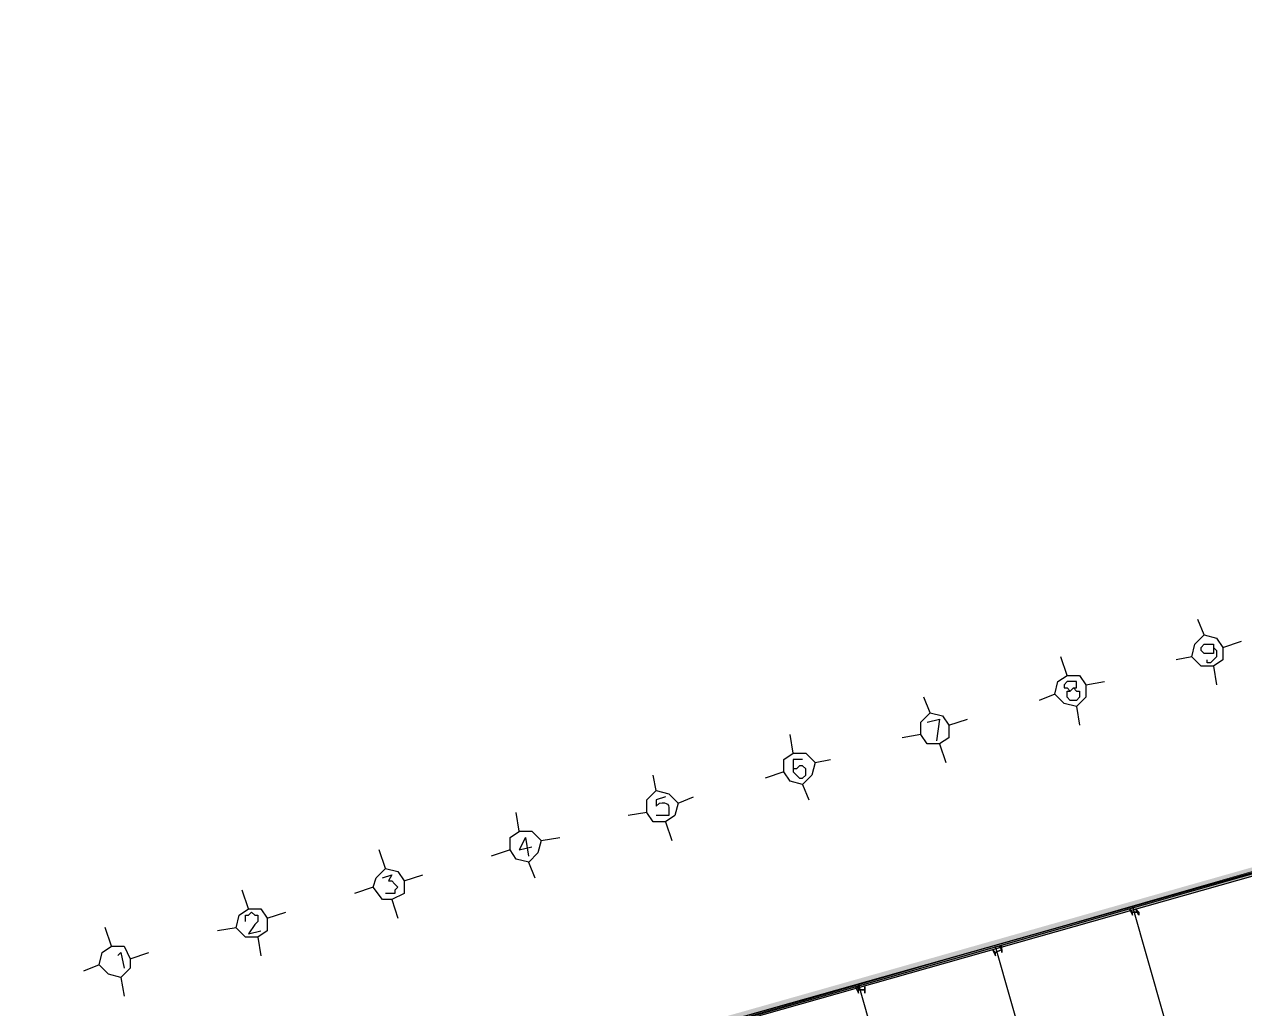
# Model space of a CAD drawing. Header units: inches. Extents: x 5 to 295, y 10 to 227.
# Drawn here: x 271.379 to 274.476, y 211.474 to 213.97 of the extents above; entities that cross this region are included whole.
import ezdxf

# ---------------------------------------------------------------- set-up
doc = ezdxf.new("R2010")
doc.units = ezdxf.units.IN
doc.header["$MEASUREMENT"] = 0
doc.layers.add('1- 3', color=3, linetype='Continuous')

msp = doc.modelspace()

# ---------------------------------------------------------------- hatches: boundary and pattern name
at = {"layer": '1- 3'}
for points in [[(277.0506, 212.5561), (271.7742, 211.0395), (271.7505, 211.0553)], [(277.0427, 212.5324), (277.0506, 212.5561), (271.7742, 211.0395)]]:
    msp.add_hatch(color=256, dxfattribs=at).paths.add_polyline_path(points)

# ---------------------------------------------------------------- linework, layer by layer
at = {"layer": '1- 3', "lineweight": 0}
for points in [[(277.0506, 212.5561), (271.7742, 211.0395), (271.7505, 211.0553)], [(277.0427, 212.5324), (277.0506, 212.5561), (271.7742, 211.0395)]]:
    msp.add_lwpolyline(points, dxfattribs=at)
at = {"layer": '1- 3', "lineweight": 25}
for points in [[(278.591, 209.9813), (277.0507, 212.5405), (271.7663, 211.0477)], [(278.5909, 209.9811), (277.0507, 212.5403), (271.7663, 211.0474), (272.5483, 208.2749), (278.5909, 209.9811)], [(277.0428, 212.5406), (272.0191, 211.1108)], [(278.5831, 209.9813), (277.0507, 212.5406), (272.0191, 211.1188)], [(278.5831, 209.9813), (277.0507, 212.5326), (271.7742, 211.0398), (272.5562, 208.2751)], [(274.3729, 212.4218), (274.3571, 212.4613)], [(274.3413, 212.3665), (274.3492, 212.3981), (274.3729, 212.4218), (274.4045, 212.4139), (274.4203, 212.3902), (274.4203, 212.3586), (274.3966, 212.3428), (274.365, 212.3428), (274.3413, 212.3665)], [(274.3966, 212.3902), (274.3966, 212.3744), (274.3729, 212.3744), (274.365, 212.3823), (274.365, 212.3902), (274.3729, 212.3981), (274.3966, 212.3981), (274.3966, 212.3902), (274.4045, 212.3823), (274.4045, 212.3665), (274.3887, 212.3507), (274.3808, 212.3507), (274.3808, 212.3586)], [(274.4203, 212.3902), (274.4677, 212.406)], [(274.0254, 212.3191), (274.0096, 212.3665)], [(274.3413, 212.3665), (274.3018, 212.3586)], [(273.9938, 212.2717), (274.0017, 212.3033), (274.0254, 212.3191), (274.057, 212.3191), (274.0728, 212.2954), (274.0728, 212.2638), (274.0491, 212.2401), (274.0175, 212.248), (273.9938, 212.2717)], [(274.3966, 212.3428), (274.4045, 212.2954)], [(274.0254, 212.3033), (274.0175, 212.2954), (274.0175, 212.2875), (274.0254, 212.2875), (274.0333, 212.2796), (274.0412, 212.2875), (274.0491, 212.2796), (274.057, 212.2796), (274.057, 212.2638), (274.0491, 212.2559), (274.0333, 212.2559), (274.0254, 212.2638), (274.0254, 212.2796), (274.0333, 212.2796), (274.0412, 212.2875), (274.0491, 212.2875), (274.0491, 212.3033), (274.0254, 212.3033)], [(274.0728, 212.2954), (274.1201, 212.3033)], [(273.6778, 212.2243), (273.662, 212.2638)], [(273.9938, 212.2718), (273.9543, 212.2559)], [(273.6541, 212.1691), (273.6541, 212.2007), (273.6778, 212.2243), (273.7094, 212.2165), (273.7252, 212.1927), (273.7252, 212.1612), (273.7015, 212.1454), (273.6699, 212.1454), (273.6541, 212.1691)], [(274.0491, 212.2401), (274.057, 212.1927)], [(273.6699, 212.2006), (273.7015, 212.2085), (273.6936, 212.1532)], [(273.7252, 212.1927), (273.7726, 212.2085)], [(273.3302, 212.1217), (273.3223, 212.1691)], [(273.6541, 212.169), (273.6067, 212.1611)], [(273.7015, 212.1454), (273.7173, 212.098)], [(273.3066, 212.0743), (273.3066, 212.1059), (273.3303, 212.1217), (273.3619, 212.1217), (273.3855, 212.098), (273.3776, 212.0664), (273.354, 212.0427), (273.3224, 212.0506), (273.3066, 212.0743)], [(273.3539, 212.1059), (273.3302, 212.1059), (273.3302, 212.0743), (273.3381, 212.0664), (273.346, 212.0585), (273.3539, 212.0585), (273.3618, 212.0664), (273.3618, 212.0822), (273.3539, 212.0901), (273.346, 212.0901), (273.3381, 212.0822), (273.3302, 212.0822), (273.3302, 212.0743)], [(273.3855, 212.098), (273.425, 212.1059)], [(273.3066, 212.0743), (273.2592, 212.0585)], [(272.9827, 212.0269), (272.9748, 212.0664)], [(273.3539, 212.0427), (273.3697, 212.0032)], [(272.959, 211.9716), (272.959, 212.0032), (272.9827, 212.0269), (273.0143, 212.019), (273.038, 211.9953), (273.0301, 211.9637), (273.0064, 211.9479), (272.9748, 211.9479), (272.959, 211.9716)], [(273.038, 211.9953), (273.0775, 212.0111)], [(272.6351, 211.9242), (272.6273, 211.9716)], [(272.959, 211.9716), (272.9116, 211.9637)], [(273.0064, 211.9479), (273.0222, 211.9005)], [(272.6115, 211.8768), (272.6115, 211.9084), (272.6352, 211.9242), (272.6668, 211.9242), (272.6904, 211.9005), (272.6825, 211.8689), (272.6589, 211.8452), (272.6273, 211.8531), (272.6115, 211.8768)], [(272.6509, 211.9084), (272.6351, 211.8768), (272.6667, 211.8847)], [(272.6509, 211.9084), (272.6588, 211.861)], [(272.6904, 211.9005), (272.7378, 211.9084)], [(272.2955, 211.8294), (272.2797, 211.8768)], [(272.6115, 211.8768), (272.5641, 211.861)], [(272.2639, 211.782), (272.2718, 211.8057), (272.2955, 211.8294), (272.3271, 211.8215), (272.3429, 211.7978), (272.3429, 211.7662), (272.3113, 211.7504), (272.2876, 211.7504), (272.2639, 211.782)], [(272.6588, 211.8452), (272.6747, 211.8057)], [(272.2876, 211.8057), (272.3113, 211.8136), (272.3034, 211.7978), (272.3113, 211.7978), (272.3192, 211.7899), (272.3271, 211.782), (272.3192, 211.7741), (272.3192, 211.7662), (272.2955, 211.7662)], [(272.3429, 211.7978), (272.3903, 211.8136)], [(271.9479, 211.7267), (271.9321, 211.7741)], [(272.2639, 211.782), (272.2165, 211.7662)], [(272.3113, 211.7504), (272.3271, 211.703)], [(274.9811, 208.9621), (274.1912, 211.7346)], [(271.9163, 211.6793), (271.9242, 211.7109), (271.9479, 211.7267), (271.9795, 211.7267), (271.9953, 211.703), (271.9953, 211.6714), (271.9716, 211.6556), (271.94, 211.6556), (271.9163, 211.6793)], [(271.94, 211.6951), (271.94, 211.7109), (271.9479, 211.7109), (271.9558, 211.7188), (271.9637, 211.7109), (271.9716, 211.7109), (271.9716, 211.6951), (271.9637, 211.6872), (271.9479, 211.6635), (271.9795, 211.6714)], [(271.9953, 211.703), (272.0427, 211.7188)], [(274.207, 211.7188), (274.1912, 211.7188), (274.1833, 211.7267), (274.1912, 211.7109), (274.1912, 211.7188), (274.207, 211.7188), (274.207, 211.7109), (274.1991, 211.7267), (274.207, 211.7188)], [(271.6004, 211.6322), (271.5846, 211.6796)], [(271.9163, 211.6793), (271.869, 211.6714)], [(271.9716, 211.6556), (271.9795, 211.6082)], [(271.5688, 211.5848), (271.5767, 211.6164), (271.6004, 211.6322), (271.632, 211.6322), (271.6478, 211.6006), (271.6478, 211.5769), (271.6241, 211.5532), (271.5925, 211.5611), (271.5688, 211.5848)], [(271.6162, 211.6085), (271.6241, 211.6164), (271.632, 211.5769)], [(271.6478, 211.6006), (271.6952, 211.6164)], [(273.8595, 211.624), (273.8437, 211.6161), (273.8358, 211.624), (273.8437, 211.6082), (273.8437, 211.6161), (273.8595, 211.624), (273.8595, 211.6161), (273.8595, 211.6319), (273.8516, 211.6319), (273.8595, 211.624)], [(274.6336, 208.8594), (273.8437, 211.6319)], [(271.5688, 211.5848), (271.5294, 211.569)], [(271.6241, 211.5532), (271.632, 211.5058)], [(273.5119, 211.5213), (273.4961, 211.5213), (273.4961, 211.5292), (273.4882, 211.5292), (273.4961, 211.5134), (273.4961, 211.5213), (273.5119, 211.5213), (273.5119, 211.5134), (273.5119, 211.5292), (273.5119, 211.5213)], [(274.286, 208.7646), (273.4961, 211.5371)]]:
    msp.add_lwpolyline(points, dxfattribs=at)
for points, knots in [([(293.8674, 125.6445), (293.8674, 125.6445), (293.8674, 224.4913), (293.8674, 224.4913), (293.8632, 224.7941), (293.6218, 225.0236), (293.3224, 225.0284), (293.3224, 225.0284), (251.8769, 225.0284), (251.8769, 225.0284)], [0, 0, 0, 0, 1, 1, 1, 2, 2, 2, 3, 3, 3, 3]), ([(273.8595, 217.8562), (273.8595, 217.8562), (276.3239, 213.7488), (276.3239, 213.7488), (276.3239, 213.7488), (278.7252, 209.752), (278.7252, 209.752), (278.7252, 209.752), (280.3524, 207.2006), (280.3524, 207.2006), (280.3524, 207.2006), (282.1691, 204.1753), (282.1691, 204.1753), (282.1691, 204.1753), (282.3508, 203.8436), (282.3508, 203.8436), (282.3508, 203.8436), (282.8326, 203.3933), (282.8326, 203.3933), (282.8326, 203.3933), (284.6336, 198.2196), (284.6336, 198.2196), (284.6336, 198.2196), (274.5625, 199.1911), (274.5625, 199.1911), (274.5625, 199.1911), (268.346, 196.8136), (268.346, 196.8136), (268.346, 196.8136), (267.7615, 196.3949), (267.7615, 196.3949), (267.7615, 196.3949), (266.5135, 195.8657), (266.5135, 195.8657), (266.5135, 195.8657), (264.3097, 194.7678), (264.3097, 194.7678), (264.3097, 194.7678), (264.7994, 194.5545), (264.7994, 194.5545), (264.7994, 194.5545), (264.8231, 194.5387), (264.8231, 194.5387), (264.8231, 194.5387), (265.1075, 194.2306), (265.1075, 194.2306), (265.1075, 194.2306), (265.2576, 194.0095), (265.2576, 194.0095), (265.2576, 194.0095), (265.3208, 193.891), (265.3208, 193.891), (265.3208, 193.891), (267.1849, 189.4992), (267.1849, 189.4992), (267.1849, 189.4992), (266.8452, 189.4518), (266.8452, 189.4518), (266.8452, 189.4518), (266.7426, 189.3807), (266.7426, 189.3807), (266.7426, 189.3807), (266.5135, 189.3175), (266.5135, 189.3175), (266.5135, 189.3175), (266.316, 189.5387), (266.316, 189.5387), (266.316, 189.5387), (265.8184, 190.1785), (265.8184, 190.1785), (265.8184, 190.1785), (263.4013, 193.267), (263.4013, 193.267), (263.4013, 193.267), (262.5798, 194.1911), (262.5798, 194.1911), (261.6096, 195.3595), (260.5328, 196.4392), (259.5941, 197.6351), (259.5941, 197.6351), (258.8279, 198.6856), (258.8279, 198.6856), (258.8279, 198.6856), (258.4013, 199.4439), (258.4013, 199.4439), (258.4013, 199.4439), (258.2433, 199.7204), (258.2433, 199.7204), (258.2433, 199.7204), (257.6509, 200.8894), (257.6509, 200.8894), (257.6509, 200.8894), (257.643, 200.8973), (257.643, 200.8973), (257.643, 200.8973), (259.365, 201.4897), (259.365, 201.4897), (259.365, 201.4897), (259.1438, 202.169), (259.1438, 202.169), (259.1438, 202.169), (258.97, 202.6904), (258.97, 202.6904), (258.97, 202.6904), (263.2433, 204.1516), (263.2433, 204.1516), (263.2433, 204.1516), (261.8847, 208.1801), (261.8847, 208.1801), (261.8847, 208.1801), (264.7046, 208.2196), (264.7046, 208.2196), (264.7046, 208.2196), (264.0095, 211.7899), (264.0095, 211.7899), (264.0095, 211.7899), (263.504, 219.2227), (263.504, 219.2227), (263.504, 219.2227), (269.1991, 218.4724), (269.1991, 218.4724), (269.1991, 218.4724), (273.8595, 217.8562), (273.8595, 217.8562)], [0, 0, 0, 0, 1, 1, 1, 2, 2, 2, 3, 3, 3, 4, 4, 4, 5, 5, 5, 6, 6, 6, 7, 7, 7, 8, 8, 8, 9, 9, 9, 10, 10, 10, 11, 11, 11, 12, 12, 12, 13, 13, 13, 14, 14, 14, 15, 15, 15, 16, 16, 16, 17, 17, 17, 18, 18, 18, 19, 19, 19, 20, 20, 20, 21, 21, 21, 22, 22, 22, 23, 23, 23, 24, 24, 24, 25, 25, 25, 26, 26, 26, 27, 27, 27, 28, 28, 28, 29, 29, 29, 30, 30, 30, 31, 31, 31, 32, 32, 32, 33, 33, 33, 34, 34, 34, 35, 35, 35, 36, 36, 36, 37, 37, 37, 38, 38, 38, 39, 39, 39, 40, 40, 40, 41, 41, 41, 41]), ([(273.0064, 212.0111), (273.0064, 212.0111), (272.9827, 212.0032), (272.9827, 212.0032), (272.9827, 212.0032), (272.9827, 211.9874), (272.9827, 211.9874), (272.9827, 211.9874), (272.9906, 211.9953), (272.9906, 211.9953), (273.0114, 211.9977), (273.0167, 211.9925), (273.0143, 211.9716), (273.0143, 211.9716), (273.0143, 211.9637), (273.0143, 211.9637), (273.0143, 211.9637), (272.9827, 211.9637), (272.9827, 211.9637)], [0, 0, 0, 0, 1, 1, 1, 2, 2, 2, 3, 3, 3, 4, 4, 4, 5, 5, 5, 6, 6, 6, 6])]:
    msp.add_open_spline(points, degree=3, knots=knots, dxfattribs=at)

doc.saveas('drawing.dxf')
